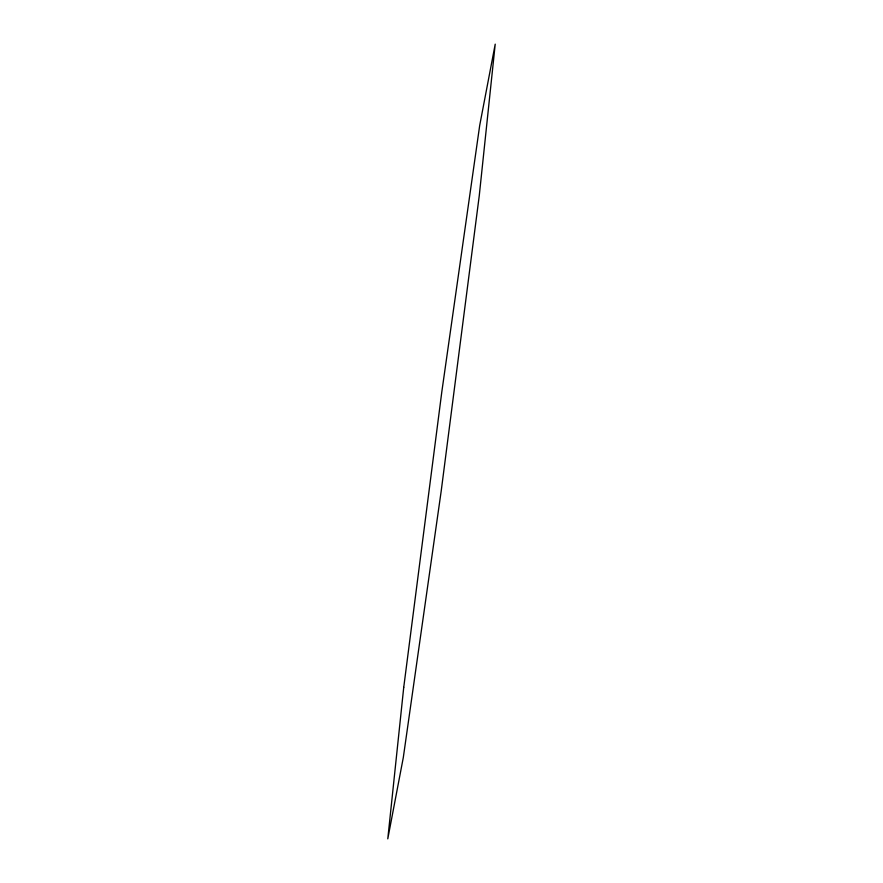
<?xml version="1.0" encoding="UTF-8"?>
<svg xmlns="http://www.w3.org/2000/svg" width="883" height="883" viewBox="0 0 883 883"><rect width="100%" height="100%" fill="white"/><g stroke="black" fill="none" stroke-linecap="round" stroke-linejoin="round"><path stroke-width="1.32" d="M403.73 687.371L387.78 838.85L403.299 757.57L441.191 491.136L479.27 195.629L495.22 44.15L479.701 125.43L441.809 391.864L403.73 687.371"/></g></svg>
